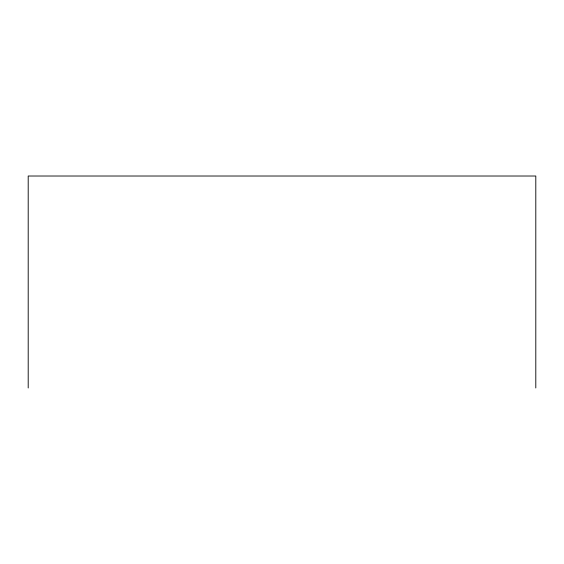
<?xml version="1.0" encoding="UTF-8"?>
<svg xmlns="http://www.w3.org/2000/svg" width="564" height="564" viewBox="0 0 564 564"><rect width="100%" height="100%" fill="white"/><g stroke="black" fill="none" stroke-linecap="round" stroke-linejoin="round"><path stroke-width="0.85" d="M535.8 387.983L535.8 176.017L28.2 176.017L28.2 387.983"/></g></svg>
